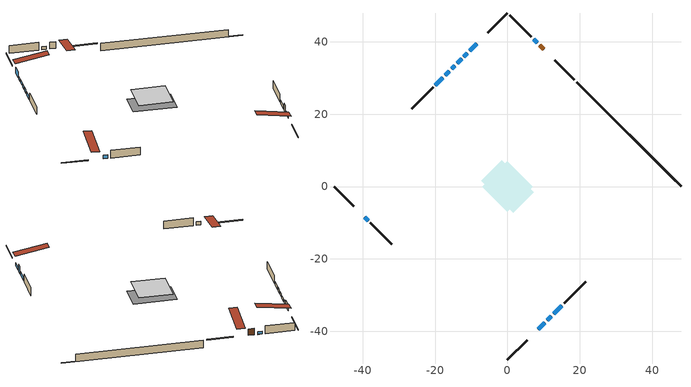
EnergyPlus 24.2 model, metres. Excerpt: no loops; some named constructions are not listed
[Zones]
conditioned space
 floor adiabatic (AdiabaticFloorConstruction): -7,0 0,7 7,0 0,-7 z0.67
 floor foundation (Slab1 construction): -7.19,1.64 -1.64,7.19 7.19,-1.64 1.64,-7.19 z-1.66
 wall outside (RimJoist1 construction): 0,-47.93 5.39,-42.54 / -47.93,0 -42.54,-5.39 / 0,47.93 -5.39,42.54 / 18.5,29.43 13.11,34.83 z0.67:0.97
 wall outside (AdiabaticWallConstruction 1): 10.04,37.89 8.85,39.09 z0.67:2.7
 wall outside (AdiabaticWallConstruction): -8.46,39.47 -10.45,37.48 z0.67:2.52; -11.11,36.82 -12.04,35.89 / -12.7,35.23 -13.85,34.08 / 8.46,-39.47 10.33,-37.6 / 8.19,39.74 7.26,40.68 / -17.9,30.03 -19.9,28.03 z0.67:1.56; -14.51,33.43 -15.44,32.49 / -16.1,31.83 -17.25,30.68 / 12.72,-35.21 15.02,-32.91 z0.67:1.69; 10.98,-36.95 12.06,-35.87 z0.67:2.8; -39.47,-8.46 -38.54,-9.39 z0.67:1.84
 wall outside (Wall1 construction): 15.67,-32.26 21.61,-26.32 / -37.88,-10.05 -31.94,-15.99 / -20.55,27.38 -26.5,21.44 / 6.6,41.33 0.66,47.27 z0.67:3.11
 wall foundation (FoundationWall1 construction): 19.16,28.77,-1.66 19.16,28.77,0.67 45.05,2.88,0.67 45.05,2.88,-1.46 47.93,0,-1.46 47.93,0,-1.66
 window (WindowConstruction): -8.46,39.47 -10.45,37.48 z0.67:2.52
 window (WindowConstruction 8): -11.11,36.82 -12.04,35.89 z0.67:1.56
 window (WindowConstruction 9): -12.7,35.23 -13.85,34.08 z0.67:1.56
 window (WindowConstruction 10): 8.46,-39.47 10.33,-37.6 z0.67:1.56
 window (WindowConstruction 1): -14.51,33.42 -15.44,32.49 z0.67:1.68
 window (WindowConstruction 2): -16.1,31.83 -17.25,30.69 z0.67:1.68
 window (WindowConstruction 3): 10.98,-36.95 12.06,-35.87 z0.67:2.8
 window (WindowConstruction 4): 12.72,-35.21 15.02,-32.92 z0.67:1.68
 window (WindowConstruction 5): -39.47,-8.46 -38.54,-9.39 z0.67:1.84
 window (WindowConstruction 6): 8.19,39.74 7.26,40.67 z0.67:1.56
 window (WindowConstruction 7): -17.9,30.03 -19.9,28.03 z0.67:1.56
 door (Door): 10.04,37.89 8.85,39.08 z0.67:2.7
 ceiling adiabatic (AdiabaticFloorConstruction): 0,-7 7,0 0,7 -7,0 z0.67
 roof outside (Roof1 construction): 7.8,-40.13,3.11 0.89,-33.21,4.74 -0.86,-34.97,4.74 6.05,-41.88,3.11; -40.13,-7.8,3.11 -33.21,-0.89,4.74 -34.97,0.86,4.74 -41.88,-6.05,3.11; -7.8,40.13,3.11 -0.89,33.21,4.74 0.86,34.97,4.74 -6.05,41.88,3.11; 10.7,37.23,3.11 3.78,30.32,4.74 5.54,28.57,4.74 12.45,35.48,3.11
[Schedule:Day:Interval]
interior lighting schedule day: No, 01:00, 0.108182, 04:00, 0.0901515, 05:00, 0.0991667, 06:00, 0.162273, 07:00, 0.270455, 08:00, 0.342576, 10:00, 0.369621, 11:00, 0.351591, 12:00, 0.333561, 13:00, 0.324545, 14:00, 0.31553, 15:00, 0.333561, 16:00, 0.369621, 17:00, 0.450758, 18:00, 0.585985, 19:00, 0.775303, 20:00, 0.955606, 21:00, 0.991667, 22:00, 0.712197, 23:00, 0.360606, 24:00, 0.162273
interior lighting schedule day 1: No, 01:00, 0.100909, 04:00, 0.0840909, 05:00, 0.0925, 06:00, 0.151364, 07:00, 0.252273, 08:00, 0.319545, 10:00, 0.344773, 11:00, 0.327955, 12:00, 0.311136, 13:00, 0.302727, 14:00, 0.294318, 15:00, 0.311136, 16:00, 0.344773, 17:00, 0.420455, 18:00, 0.546591, 19:00, 0.723182, 20:00, 0.891364, 21:00, 0.925, 22:00, 0.664318, 23:00, 0.336364, 24:00, 0.151364
interior lighting schedule day 2: No, 01:00, 0.0927273, 04:00, 0.0772727, 05:00, 0.085, 06:00, 0.139091, 07:00, 0.231818, 08:00, 0.293636, 10:00, 0.316818, 11:00, 0.301364, 12:00, 0.285909, 13:00, 0.278182, 14:00, 0.270455, 15:00, 0.285909, 16:00, 0.316818, 17:00, 0.386364, 18:00, 0.502273, 19:00, 0.664545, 20:00, 0.819091, 21:00, 0.85, 22:00, 0.610455, 23:00, 0.309091, 24:00, 0.139091
interior lighting schedule day 3: No, 01:00, 0.0845455, 04:00, 0.0704545, 05:00, 0.0775, 06:00, 0.126818, 07:00, 0.211364, 08:00, 0.267727, 10:00, 0.288864, 11:00, 0.274773, 12:00, 0.260682, 13:00, 0.253636, 14:00, 0.246591, 15:00, 0.260682, 16:00, 0.288864, 17:00, 0.352273, 18:00, 0.457955, 19:00, 0.605909, 20:00, 0.746818, 21:00, 0.775, 22:00, 0.556591, 23:00, 0.281818, 24:00, 0.126818
interior lighting schedule day 4: No, 01:00, 0.0763636, 04:00, 0.0636364, 05:00, 0.07, 06:00, 0.114545, 07:00, 0.190909, 08:00, 0.241818, 10:00, 0.260909, 11:00, 0.248182, 12:00, 0.235455, 13:00, 0.229091, 14:00, 0.222727, 15:00, 0.235455, 16:00, 0.260909, 17:00, 0.318182, 18:00, 0.413636, 19:00, 0.547273, 20:00, 0.674545, 21:00, 0.7, 22:00, 0.502727, 23:00, 0.254545, 24:00, 0.114545
interior lighting schedule day 5: No, 01:00, 0.0727273, 04:00, 0.0606061, 05:00, 0.0666667, 06:00, 0.109091, 07:00, 0.181818, 08:00, 0.230303, 10:00, 0.248485, 11:00, 0.236364, 12:00, 0.224242, 13:00, 0.218182, 14:00, 0.212121, 15:00, 0.224242, 16:00, 0.248485, 17:00, 0.30303, 18:00, 0.393939, 19:00, 0.521212, 20:00, 0.642424, 21:00, 0.666667, 22:00, 0.478788, 23:00, 0.242424, 24:00, 0.109091
interior lighting schedule day 6: No, 01:00, 0.0745455, 04:00, 0.0621212, 05:00, 0.0683333, 06:00, 0.111818, 07:00, 0.186364, 08:00, 0.236061, 10:00, 0.254697, 11:00, 0.242273, 12:00, 0.229848, 13:00, 0.223636, 14:00, 0.217424, 15:00, 0.229848, 16:00, 0.254697, 17:00, 0.310606, 18:00, 0.403788, 19:00, 0.534242, 20:00, 0.658485, 21:00, 0.683333, 22:00, 0.490758, 23:00, 0.248485, 24:00, 0.111818
interior lighting schedule day 7: No, 01:00, 0.08, 04:00, 0.0666667, 05:00, 0.0733333, 06:00, 0.12, 07:00, 0.2, 08:00, 0.253333, 10:00, 0.273333, 11:00, 0.26, 12:00, 0.246667, 13:00, 0.24, 14:00, 0.233333, 15:00, 0.246667, 16:00, 0.273333, 17:00, 0.333333, 18:00, 0.433333, 19:00, 0.573333, 20:00, 0.706667, 21:00, 0.733333, 22:00, 0.526667, 23:00, 0.266667, 24:00, 0.12
interior lighting schedule day 8: No, 01:00, 0.0890909, 04:00, 0.0742424, 05:00, 0.0816667, 06:00, 0.133636, 07:00, 0.222727, 08:00, 0.282121, 10:00, 0.304394, 11:00, 0.289545, 12:00, 0.274697, 13:00, 0.267273, 14:00, 0.259848, 15:00, 0.274697, 16:00, 0.304394, 17:00, 0.371212, 18:00, 0.482576, 19:00, 0.638485, 20:00, 0.78697, 21:00, 0.816667, 22:00, 0.586515, 23:00, 0.29697, 24:00, 0.133636
interior lighting schedule day 9: No, 01:00, 0.0972727, 04:00, 0.0810606, 05:00, 0.0891667, 06:00, 0.145909, 07:00, 0.243182, 08:00, 0.30803, 10:00, 0.332348, 11:00, 0.316136, 12:00, 0.299924, 13:00, 0.291818, 14:00, 0.283712, 15:00, 0.299924, 16:00, 0.332348, 17:00, 0.405303, 18:00, 0.526894, 19:00, 0.697121, 20:00, 0.859242, 21:00, 0.891667, 22:00, 0.640379, 23:00, 0.324242, 24:00, 0.145909
interior lighting schedule day 10: No, 01:00, 0.105455, 04:00, 0.0878788, 05:00, 0.0966667, 06:00, 0.158182, 07:00, 0.263636, 08:00, 0.333939, 10:00, 0.360303, 11:00, 0.342727, 12:00, 0.325152, 13:00, 0.316364, 14:00, 0.307576, 15:00, 0.325152, 16:00, 0.360303, 17:00, 0.439394, 18:00, 0.571212, 19:00, 0.755758, 20:00, 0.931515, 21:00, 0.966667, 22:00, 0.694242, 23:00, 0.351515, 24:00, 0.158182
interior lighting schedule day 11: No, 01:00, 0.109091, 04:00, 0.0909091, 05:00, 0.1, 06:00, 0.163636, 07:00, 0.272727, 08:00, 0.345455, 10:00, 0.372727, 11:00, 0.354545, 12:00, 0.336364, 13:00, 0.327273, 14:00, 0.318182, 15:00, 0.336364, 16:00, 0.372727, 17:00, 0.454545, 18:00, 0.590909, 19:00, 0.781818, 20:00, 0.963636, 21:00, 1, 22:00, 0.718182, 23:00, 0.363636, 24:00, 0.163636
interior lighting schedule default day; occupants schedule default day; clothes dryer schedule default day; cooking range schedule default day; mech vent range fan 0 schedule default day; misc plug loads schedule default day; general water use schedule default day; heating setpoint default day; clothes dryer exhaust 0 schedule default day; cooling season schedule day; cooling season schedule day 2; cooling season schedule default day; exterior lighting schedule default day; natural vent schedule default day: No, 24:00, 0
occupants schedule day: No, 05:00, 0.426829, 06:00, 0.719512, 07:00, 1, 08:00, 0.670732, 09:00, 0.329268, 14:00, 0.170732, 15:00, 0.231707, 16:00, 0.329268, 17:00, 0.5, 18:00, 0.670732, 19:00, 0.829268, 21:00, 1, 22:00, 0.853659, 23:00, 0.646341, 24:00, 0.426829
clothes dryer schedule day; clothes dryer exhaust 0 schedule day: No, 01:00, 0.123457, 02:00, 0.0740741, 03:00, 0.0493827, 04:00, 0.0246914, 05:00, 0.0493827, 06:00, 0.0740741, 07:00, 0.197531, 08:00, 0.395062, 09:00, 0.592593, 10:00, 0.839506, 11:00, 0.962963, 12:00, 1, 13:00, 0.91358, 14:00, 0.82716, 15:00, 0.716049, 16:00, 0.753086, 17:00, 0.679012, 18:00, 0.666667, 20:00, 0.62963, 21:00, 0.641975, 22:00, 0.666667, 23:00, 0.54321, 24:00, 0.296296
cooking range schedule day: No, 05:00, 0.0597015, 06:00, 0.11194, 07:00, 0.171642, 08:00, 0.291045, 11:00, 0.343284, 12:00, 0.402985, 13:00, 0.462687, 14:00, 0.343284, 15:00, 0.291045, 16:00, 0.402985, 17:00, 0.567164, 18:00, 1, 19:00, 0.850746, 20:00, 0.432836, 21:00, 0.291045, 22:00, 0.231343, 23:00, 0.171642, 24:00, 0.11194
mech vent range fan 0 schedule day: No, 18:00, 0, 19:00, 1, 20:00, 0.2, 24:00, 0
misc plug loads schedule day: No, 06:00, 0.705882, 07:00, 0.745098, 08:00, 0.803922, 15:00, 0.823529, 16:00, 0.862745, 17:00, 0.921569, 18:00, 0.980392, 19:00, 1, 20:00, 0.980392, 21:00, 0.941176, 22:00, 0.862745, 23:00, 0.784314, 24:00, 0.72549
general water use schedule day: No, 01:00, 0.315068, 03:00, 0.287671, 04:00, 0.342466, 05:00, 0.369863, 06:00, 0.520548, 07:00, 0.60274, 08:00, 0.534247, 10:00, 0.506849, 11:00, 0.465753, 14:00, 0.479452, 15:00, 0.534247, 16:00, 0.589041, 17:00, 0.69863, 18:00, 0.876712, 19:00, 0.890411, 20:00, 0.986301, 21:00, 1, 22:00, 0.863014, 23:00, 0.616438, 24:00, 0.465753
heating setpoint day: No, 07:00, 18, 23:00, 21, 24:00, 18
cooling season schedule day 1: No, 24:00, 1
exterior lighting schedule day: No, 01:00, 0.566667, 03:00, 0.524167, 05:00, 0.495833, 06:00, 0.5525, 07:00, 0.623333, 08:00, 0.580833, 09:00, 0.439167, 10:00, 0.354167, 12:00, 0.34, 13:00, 0.354167, 14:00, 0.396667, 15:00, 0.425, 16:00, 0.495833, 17:00, 0.623333, 18:00, 0.793333, 19:00, 0.906667, 20:00, 0.963333, 21:00, 0.991667, 22:00, 0.920833, 23:00, 0.793333, 24:00, 0.665833
exterior lighting schedule day 1: No, 01:00, 0.528571, 03:00, 0.488929, 05:00, 0.4625, 06:00, 0.515357, 07:00, 0.581429, 08:00, 0.541786, 09:00, 0.409643, 10:00, 0.330357, 12:00, 0.317143, 13:00, 0.330357, 14:00, 0.37, 15:00, 0.396429, 16:00, 0.4625, 17:00, 0.581429, 18:00, 0.74, 19:00, 0.845714, 20:00, 0.898571, 21:00, 0.925, 22:00, 0.858929, 23:00, 0.74, 24:00, 0.621071
exterior lighting schedule day 10: No, 01:00, 0.552381, 03:00, 0.510952, 05:00, 0.483333, 06:00, 0.538571, 07:00, 0.607619, 08:00, 0.56619, 09:00, 0.428095, 10:00, 0.345238, 12:00, 0.331429, 13:00, 0.345238, 14:00, 0.386667, 15:00, 0.414286, 16:00, 0.483333, 17:00, 0.607619, 18:00, 0.773333, 19:00, 0.88381, 20:00, 0.939048, 21:00, 0.966667, 22:00, 0.897619, 23:00, 0.773333, 24:00, 0.649048
exterior lighting schedule day 11: No, 01:00, 0.571429, 03:00, 0.528571, 05:00, 0.5, 06:00, 0.557143, 07:00, 0.628571, 08:00, 0.585714, 09:00, 0.442857, 10:00, 0.357143, 12:00, 0.342857, 13:00, 0.357143, 14:00, 0.4, 15:00, 0.428571, 16:00, 0.5, 17:00, 0.628571, 18:00, 0.8, 19:00, 0.914286, 20:00, 0.971429, 21:00, 1, 22:00, 0.928571, 23:00, 0.8, 24:00, 0.671429
exterior lighting schedule day 2: No, 01:00, 0.485714, 03:00, 0.449286, 05:00, 0.425, 06:00, 0.473571, 07:00, 0.534286, 08:00, 0.497857, 09:00, 0.376429, 10:00, 0.303571, 12:00, 0.291429, 13:00, 0.303571, 14:00, 0.34, 15:00, 0.364286, 16:00, 0.425, 17:00, 0.534286, 18:00, 0.68, 19:00, 0.777143, 20:00, 0.825714, 21:00, 0.85, 22:00, 0.789286, 23:00, 0.68, 24:00, 0.570714
exterior lighting schedule day 3: No, 01:00, 0.442857, 03:00, 0.409643, 05:00, 0.3875, 06:00, 0.431786, 07:00, 0.487143, 08:00, 0.453929, 09:00, 0.343214, 10:00, 0.276786, 12:00, 0.265714, 13:00, 0.276786, 14:00, 0.31, 15:00, 0.332143, 16:00, 0.3875, 17:00, 0.487143, 18:00, 0.62, 19:00, 0.708571, 20:00, 0.752857, 21:00, 0.775, 22:00, 0.719643, 23:00, 0.62, 24:00, 0.520357
exterior lighting schedule day 4: No, 01:00, 0.4, 03:00, 0.37, 05:00, 0.35, 06:00, 0.39, 07:00, 0.44, 08:00, 0.41, 09:00, 0.31, 10:00, 0.25, 12:00, 0.24, 13:00, 0.25, 14:00, 0.28, 15:00, 0.3, 16:00, 0.35, 17:00, 0.44, 18:00, 0.56, 19:00, 0.64, 20:00, 0.68, 21:00, 0.7, 22:00, 0.65, 23:00, 0.56, 24:00, 0.47
exterior lighting schedule day 5: No, 01:00, 0.380952, 03:00, 0.352381, 05:00, 0.333333, 06:00, 0.371429, 07:00, 0.419048, 08:00, 0.390476, 09:00, 0.295238, 10:00, 0.238095, 12:00, 0.228571, 13:00, 0.238095, 14:00, 0.266667, 15:00, 0.285714, 16:00, 0.333333, 17:00, 0.419048, 18:00, 0.533333, 19:00, 0.609524, 20:00, 0.647619, 21:00, 0.666667, 22:00, 0.619048, 23:00, 0.533333, 24:00, 0.447619
exterior lighting schedule day 6: No, 01:00, 0.390476, 03:00, 0.36119, 05:00, 0.341667, 06:00, 0.380714, 07:00, 0.429524, 08:00, 0.400238, 09:00, 0.302619, 10:00, 0.244048, 12:00, 0.234286, 13:00, 0.244048, 14:00, 0.273333, 15:00, 0.292857, 16:00, 0.341667, 17:00, 0.429524, 18:00, 0.546667, 19:00, 0.624762, 20:00, 0.66381, 21:00, 0.683333, 22:00, 0.634524, 23:00, 0.546667, 24:00, 0.45881
exterior lighting schedule day 7: No, 01:00, 0.419048, 03:00, 0.387619, 05:00, 0.366667, 06:00, 0.408571, 07:00, 0.460952, 08:00, 0.429524, 09:00, 0.324762, 10:00, 0.261905, 12:00, 0.251429, 13:00, 0.261905, 14:00, 0.293333, 15:00, 0.314286, 16:00, 0.366667, 17:00, 0.460952, 18:00, 0.586667, 19:00, 0.670476, 20:00, 0.712381, 21:00, 0.733333, 22:00, 0.680952, 23:00, 0.586667, 24:00, 0.492381
exterior lighting schedule day 8: No, 01:00, 0.466667, 03:00, 0.431667, 05:00, 0.408333, 06:00, 0.455, 07:00, 0.513333, 08:00, 0.478333, 09:00, 0.361667, 10:00, 0.291667, 12:00, 0.28, 13:00, 0.291667, 14:00, 0.326667, 15:00, 0.35, 16:00, 0.408333, 17:00, 0.513333, 18:00, 0.653333, 19:00, 0.746667, 20:00, 0.793333, 21:00, 0.816667, 22:00, 0.758333, 23:00, 0.653333, 24:00, 0.548333
exterior lighting schedule day 9: No, 01:00, 0.509524, 03:00, 0.47131, 05:00, 0.445833, 06:00, 0.496786, 07:00, 0.560476, 08:00, 0.522262, 09:00, 0.394881, 10:00, 0.318452, 12:00, 0.305714, 13:00, 0.318452, 14:00, 0.356667, 15:00, 0.382143, 16:00, 0.445833, 17:00, 0.560476, 18:00, 0.713333, 19:00, 0.815238, 20:00, 0.86619, 21:00, 0.891667, 22:00, 0.827976, 23:00, 0.713333, 24:00, 0.59869
